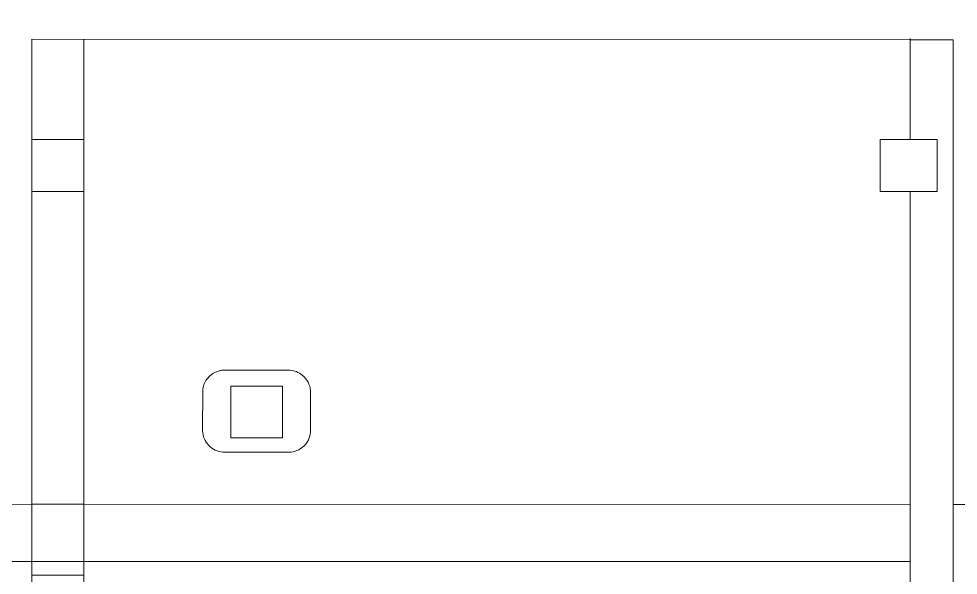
# Model space of a CAD drawing. Header units: centimetres. Extents: x -17.9 to 31.7, y -34.2 to -8.9.
# Drawn here: x 4.672 to 9.404, y -14.781 to -11.98 of the extents above; entities that cross this region are included whole.
import ezdxf

# ---------------------------------------------------------------- set-up
doc = ezdxf.new("R2010")
doc.units = ezdxf.units.CM
doc.header["$MEASUREMENT"] = 0
doc.layers.add('Layer 1', color=7, linetype='Continuous')

msp = doc.modelspace()

# ---------------------------------------------------------------- linework, layer by layer
at = {"layer": 'Layer 1', "color": 250, "lineweight": 9}
for points, knots in [([(14.92365, -12.06779), (14.92365, -12.06779), (14.69056, -12.0678), (14.69056, -12.0678), (14.69056, -12.0678), (14.69056, -12.0678), (14.25796, -13.30314), (14.25796, -13.30314), (14.25796, -13.30314), (14.25796, -13.30314), (13.5413, -13.77815), (13.5413, -13.77815), (13.5413, -13.77815), (13.5413, -13.77815), (11.39166, -13.77815), (11.39166, -13.77815), (11.39166, -13.77815), (11.39166, -13.77815), (10.67504, -13.30315), (10.67504, -13.30315), (10.67504, -13.30315), (10.67504, -13.30315), (10.11191, -11.6952), (10.11191, -11.6952), (10.11191, -11.6952), (10.11191, -11.6952), (4.50701, -11.6952), (4.50701, -11.6952), (4.50701, -11.6952), (4.50701, -11.6952), (3.94392, -13.30314), (3.94392, -13.30314), (3.94392, -13.30314), (3.94392, -13.30314), (3.22725, -13.77815), (3.22725, -13.77815), (3.22725, -13.77815), (3.22725, -13.77815), (2.07983, -13.77815), (2.07983, -13.77815)], [0, 0, 0, 0, 0.0909091, 0.0909091, 0.0909091, 0.0909091, 0.1818182, 0.1818182, 0.1818182, 0.1818182, 0.2727273, 0.2727273, 0.2727273, 0.2727273, 0.3636364, 0.3636364, 0.3636364, 0.3636364, 0.4545455, 0.4545455, 0.4545455, 0.4545455, 0.5454545, 0.5454545, 0.5454545, 0.5454545, 0.6363636, 0.6363636, 0.6363636, 0.6363636, 0.7272727, 0.7272727, 0.7272727, 0.7272727, 0.8181818, 0.8181818, 0.8181818, 0.8181818, 1, 1, 1, 1]), ([(1.02735, -17.65136), (1.02735, -17.65136), (7.9306, -17.65136), (7.9306, -17.65136), (7.9306, -17.65136), (7.9306, -17.65136), (8.08636, -17.65136), (8.08636, -17.65136), (8.08636, -17.65136), (8.08636, -17.65136), (8.54018, -16.83863), (8.54018, -16.83863), (8.54018, -16.83863), (8.54018, -16.83863), (8.76805, -16.96588), (8.76805, -16.96588), (8.76805, -16.96588), (8.76805, -16.96588), (9.14987, -16.28206), (9.14987, -16.28206), (9.14987, -16.28206), (9.14987, -16.28206), (8.922, -16.15482), (8.922, -16.15482), (8.922, -16.15482), (8.922, -16.15482), (9.37876, -15.33684), (9.37876, -15.33684), (9.37876, -15.33684), (9.37876, -15.33684), (9.37876, -14.42393), (9.37876, -14.42393), (9.37876, -14.42393), (9.37876, -14.42393), (14.92368, -14.42392), (14.92368, -14.42392), (14.92368, -14.42392), (14.92368, -14.42392), (14.92365, -12.06779), (14.92365, -12.06779)], [0, 0, 0, 0, 0.0909091, 0.0909091, 0.0909091, 0.0909091, 0.1818182, 0.1818182, 0.1818182, 0.1818182, 0.2727273, 0.2727273, 0.2727273, 0.2727273, 0.3636364, 0.3636364, 0.3636364, 0.3636364, 0.4545455, 0.4545455, 0.4545455, 0.4545455, 0.5454545, 0.5454545, 0.5454545, 0.5454545, 0.6363636, 0.6363636, 0.6363636, 0.6363636, 0.7272727, 0.7272727, 0.7272727, 0.7272727, 0.8181818, 0.8181818, 0.8181818, 0.8181818, 1, 1, 1, 1]), ([(4.99938, -12.58796), (4.99938, -12.58796), (4.99938, -12.8487), (4.99938, -12.8487), (4.99938, -12.8487), (4.99938, -12.8487), (4.73841, -12.8487), (4.73841, -12.8487), (4.73841, -12.8487), (4.73841, -12.8487), (4.73841, -12.58796), (4.73841, -12.58796), (4.73841, -12.58796), (4.73841, -12.58796), (4.99938, -12.58796), (4.99938, -12.58796)], [0, 0, 0, 0, 0.2, 0.2, 0.2, 0.2, 0.4, 0.4, 0.4, 0.4, 0.6, 0.6, 0.6, 0.6, 1, 1, 1, 1]), ([(6.00009, -13.8289), (6.00009, -13.8289), (6.00009, -14.08929), (6.00009, -14.08929), (6.00009, -14.08929), (6.00009, -14.08929), (5.73971, -14.08929), (5.73971, -14.08929), (5.73971, -14.08929), (5.73971, -14.08929), (5.73971, -13.8289), (5.73971, -13.8289), (5.73971, -13.8289), (5.73971, -13.8289), (6.00009, -13.8289), (6.00009, -13.8289)], [0, 0, 0, 0, 0.2, 0.2, 0.2, 0.2, 0.4, 0.4, 0.4, 0.4, 0.6, 0.6, 0.6, 0.6, 1, 1, 1, 1]), ([(4.99938, -14.78), (4.99938, -14.78), (4.73841, -14.78), (4.73841, -14.78), (4.73841, -14.78), (4.73841, -14.78), (4.73841, -14.93763), (4.73841, -14.93763), (4.73841, -14.93763), (4.73841, -14.93763), (4.73841, -15.04101), (4.73841, -15.04101), (4.73841, -15.04101), (4.73841, -15.04101), (4.99938, -15.04101), (4.99938, -15.04101), (4.99938, -15.04101), (4.99938, -15.04101), (4.99938, -14.78), (4.99938, -14.78)], [0, 0, 0, 0, 0.1666667, 0.1666667, 0.1666667, 0.1666667, 0.3333333, 0.3333333, 0.3333333, 0.3333333, 0.5, 0.5, 0.5, 0.5, 0.6666667, 0.6666667, 0.6666667, 0.6666667, 1, 1, 1, 1])]:
    msp.add_open_spline(points, degree=3, knots=knots, dxfattribs=at)
at = {"layer": 'Layer 1', "color": 175, "lineweight": 9}
for points, knots in [([(9.16263, -12.58796), (9.16263, -12.58796), (9.01167, -12.58796), (9.01167, -12.58796), (9.01167, -12.58796), (9.01167, -12.58796), (9.01167, -12.8487), (9.01167, -12.8487), (9.01167, -12.8487), (9.01167, -12.8487), (9.16263, -12.8487), (9.16263, -12.8487), (9.16263, -12.8487), (9.16263, -12.8487), (9.2981, -12.8487), (9.2981, -12.8487), (9.2981, -12.8487), (9.2981, -12.8487), (9.2981, -12.58796), (9.2981, -12.58796), (9.2981, -12.58796), (9.2981, -12.58796), (9.16263, -12.58796), (9.16263, -12.58796), (9.16263, -12.58796), (9.16263, -12.58796), (9.16263, -12.08533), (9.16263, -12.08533), (9.16263, -12.08533), (9.16263, -12.08533), (4.73841, -12.0823), (4.73841, -12.0823), (4.73841, -12.0823), (4.73841, -12.0823), (4.73841, -12.58796), (4.73841, -12.58796)], [0, 0, 0, 0, 0.1, 0.1, 0.1, 0.1, 0.2, 0.2, 0.2, 0.2, 0.3, 0.3, 0.3, 0.3, 0.4, 0.4, 0.4, 0.4, 0.5, 0.5, 0.5, 0.5, 0.6, 0.6, 0.6, 0.6, 0.7, 0.7, 0.7, 0.7, 0.8, 0.8, 0.8, 0.8, 1, 1, 1, 1]), ([(9.16263, -12.07795), (9.16263, -12.07795), (9.16263, -12.08273), (9.16263, -12.08273), (9.16263, -12.08273), (9.16263, -12.08273), (9.16263, -12.08533), (9.16263, -12.08533), (9.16263, -12.08533), (9.16263, -12.08533), (9.37876, -12.08533), (9.37876, -12.08533), (9.37876, -12.08533), (9.37876, -12.08533), (9.37876, -14.42393), (9.37876, -14.42393)], [0, 0, 0, 0, 0.2, 0.2, 0.2, 0.2, 0.4, 0.4, 0.4, 0.4, 0.6, 0.6, 0.6, 0.6, 1, 1, 1, 1]), ([(4.73841, -12.8487), (4.73841, -12.8487), (4.73841, -14.42348), (4.73841, -14.42348), (4.73841, -14.42348), (4.73841, -14.42348), (-1.24474, -14.42393), (-1.24474, -14.42393)], [0, 0, 0, 0, 0.3333333, 0.3333333, 0.3333333, 0.3333333, 1, 1, 1, 1]), ([(9.16263, -14.82933), (9.16263, -14.82933), (9.16263, -14.71173), (9.16263, -14.71173), (9.16263, -14.71173), (9.16263, -14.71173), (9.16263, -14.42393), (9.16263, -14.42393), (9.16263, -14.42393), (9.16263, -14.42393), (4.99938, -14.42348), (4.99938, -14.42348), (4.99938, -14.42348), (4.99938, -14.42348), (4.99938, -12.8487), (4.99938, -12.8487)], [0, 0, 0, 0, 0.2, 0.2, 0.2, 0.2, 0.4, 0.4, 0.4, 0.4, 0.6, 0.6, 0.6, 0.6, 1, 1, 1, 1]), ([(6.10038, -13.77396), (6.11223, -13.78373), (6.12205, -13.79573), (6.1293, -13.80927), (6.1293, -13.80927), (6.13611, -13.82196), (6.14017, -13.83594), (6.14126, -13.8503), (6.14126, -13.8503), (6.14126, -13.8503), (6.14126, -14.05977), (6.14126, -14.05977), (6.14126, -14.05977), (6.13921, -14.08682), (6.12717, -14.11215), (6.1075, -14.13083), (6.1075, -14.13083), (6.08753, -14.14981), (6.06129, -14.16085), (6.03374, -14.16188), (6.03374, -14.16188), (6.03374, -14.16188), (5.70025, -14.16144), (5.70025, -14.16144), (5.70025, -14.16144), (5.67318, -14.15937), (5.64782, -14.14733), (5.62911, -14.12764), (5.62911, -14.12764), (5.61014, -14.10769), (5.59911, -14.08149), (5.59809, -14.05398), (5.59809, -14.05398), (5.59809, -14.05398), (5.59853, -13.8503), (5.59853, -13.8503), (5.59853, -13.8503), (5.60009, -13.83008), (5.60733, -13.81071), (5.61944, -13.79443), (5.61944, -13.79443), (5.63639, -13.77166), (5.66113, -13.75594), (5.68894, -13.75026), (5.68894, -13.75026), (5.69119, -13.7498), (5.69345, -13.74939), (5.69572, -13.74905), (5.69572, -13.74905), (5.69572, -13.74905), (5.70025, -13.74853), (5.70025, -13.74853), (5.70025, -13.74853), (5.70025, -13.74853), (6.03954, -13.74852), (6.03954, -13.74852), (6.03954, -13.74852), (6.05023, -13.74934), (6.06071, -13.75186), (6.07061, -13.756), (6.07061, -13.756), (6.08137, -13.76049), (6.0914, -13.76654), (6.10038, -13.77396)], [0, 0, 0, 0, 0.0588235, 0.0588235, 0.0588235, 0.0588235, 0.1176471, 0.1176471, 0.1176471, 0.1176471, 0.1764706, 0.1764706, 0.1764706, 0.1764706, 0.2352941, 0.2352941, 0.2352941, 0.2352941, 0.2941176, 0.2941176, 0.2941176, 0.2941176, 0.3529412, 0.3529412, 0.3529412, 0.3529412, 0.4117647, 0.4117647, 0.4117647, 0.4117647, 0.4705882, 0.4705882, 0.4705882, 0.4705882, 0.5294118, 0.5294118, 0.5294118, 0.5294118, 0.5882353, 0.5882353, 0.5882353, 0.5882353, 0.6470588, 0.6470588, 0.6470588, 0.6470588, 0.7058824, 0.7058824, 0.7058824, 0.7058824, 0.7647059, 0.7647059, 0.7647059, 0.7647059, 0.8235294, 0.8235294, 0.8235294, 0.8235294, 0.8823529, 0.8823529, 0.8823529, 0.8823529, 1, 1, 1, 1]), ([(9.16263, -14.71173), (9.16263, -14.71173), (4.99938, -14.71128), (4.99938, -14.71128), (4.99938, -14.71128), (4.99938, -14.71128), (4.99938, -14.42348), (4.99938, -14.42348), (4.99938, -14.42348), (4.99938, -14.42348), (4.73841, -14.42348), (4.73841, -14.42348), (4.73841, -14.42348), (4.73841, -14.42348), (4.73841, -14.71128), (4.73841, -14.71128), (4.73841, -14.71128), (4.73841, -14.71128), (4.73841, -14.78), (4.73841, -14.78)], [0, 0, 0, 0, 0.1666667, 0.1666667, 0.1666667, 0.1666667, 0.3333333, 0.3333333, 0.3333333, 0.3333333, 0.5, 0.5, 0.5, 0.5, 0.6666667, 0.6666667, 0.6666667, 0.6666667, 1, 1, 1, 1]), ([(4.99938, -14.78), (4.99938, -14.78), (4.99938, -14.71128), (4.99938, -14.71128), (4.99938, -14.71128), (4.99938, -14.71128), (4.73841, -14.71128), (4.73841, -14.71128), (4.73841, -14.71128), (4.73841, -14.71128), (-1.24474, -14.71173), (-1.24474, -14.71173)], [0, 0, 0, 0, 0.25, 0.25, 0.25, 0.25, 0.5, 0.5, 0.5, 0.5, 1, 1, 1, 1])]:
    msp.add_open_spline(points, degree=3, knots=knots, dxfattribs=at)
at = {"layer": 'Layer 1', "color": 250, "lineweight": 9}
for points in [[(4.99938, -12.58796), (4.99938, -12.58796), (4.99938, -12.08488), (4.99938, -12.08488)], [(9.16263, -14.42393), (9.16263, -14.42393), (9.16263, -12.8487), (9.16263, -12.8487)]]:
    msp.add_open_spline(points, degree=3, dxfattribs=at)

doc.saveas('drawing.dxf')
